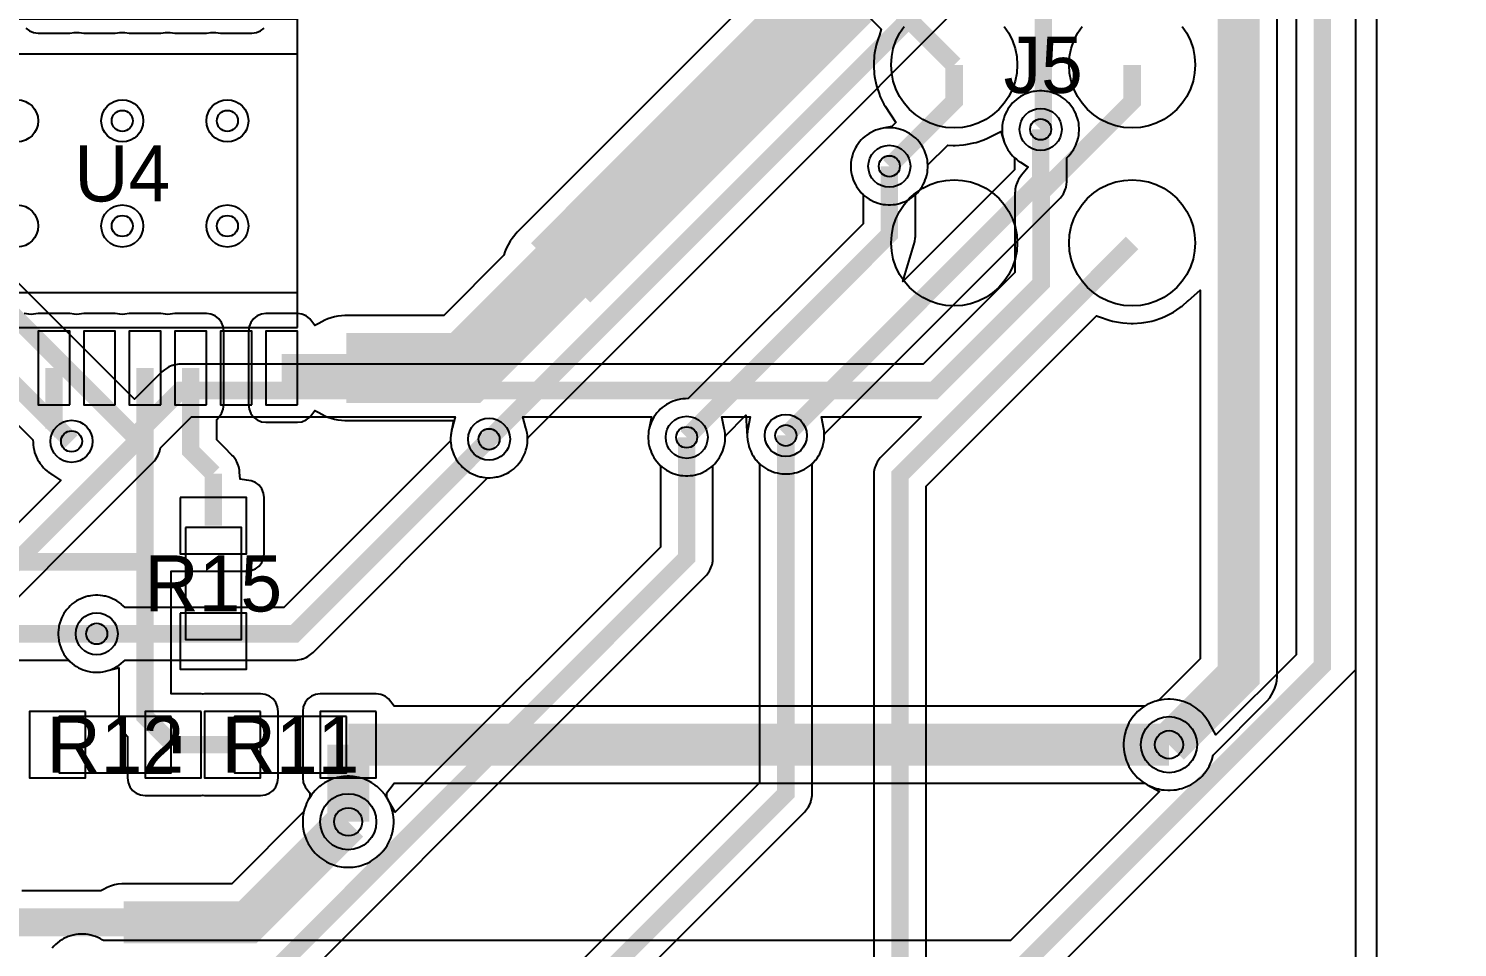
# Model space of a CAD drawing. Header units: millimetres. Extents: x -74 to 74, y -33 to 26.
# Drawn here: x 20.76 to 41.16, y -23.49 to -10.38 of the extents above; entities that cross this region are included whole.
import ezdxf
from ezdxf.enums import TextEntityAlignment as Align

# ---------------------------------------------------------------- set-up
doc = ezdxf.new("R2010")
doc.units = ezdxf.units.MM
for name, color, linetype in [('COBRE_BAIXO', 7, 'Continuous'), ('COBRE_CIMA', 7, 'Continuous'), ('CONTORNO', 7, 'Continuous'), ('CORPOS_CIMA', 7, 'Continuous'), ('PADS_BAIXO', 7, 'Continuous'), ('PADS_CIMA', 7, 'Continuous'), ('PLANO_GND_BAIXO', 7, 'Continuous'), ('PLANO_GND_CIMA', 7, 'Continuous'), ('REFS_BAIXO', 7, 'Continuous'), ('REFS_CIMA', 7, 'Continuous'), ('VIAS', 7, 'Continuous')]:
    doc.layers.add(name, color=color, linetype=linetype)

msp = doc.modelspace()

# ---------------------------------------------------------------- linework, layer by layer
at = {"layer": 'COBRE_BAIXO'}
for points, const_width in [([(22.276, -16.202), (13.151, -7.077), (13.151, 5.226)], 0.25), ([(33.974, -10.901), (32.061, -8.988), (32.061, 4.709)], 0.25), ([(-18.66, -7.16), (-9.142, -7.16), (-3.202, -13.1), (18.204, -13.1), (21.376, -16.272)], 0.25), ([(38.035, -8.02), (38.035, -19.605), (37.04, -20.6)], 0.6), ([(35.208, -11.822), (35.247, -11.783), (35.247, -9.628)], 0.25), ([(22.276, -16.202), (22.931, -15.547), (33.686, -15.547), (35.216, -14.017), (35.216, -12.723), (36.514, -11.425), (36.514, -10.901)], 0.25), ([(33.974, -10.901), (33.974, -11.422), (33.048, -12.348)], 0.25), ([(33.2, -26.651), (33.2, -16.755), (36.514, -13.441)], 0.25), ([(22.276, -16.202), (22.276, -16.304), (16.199, -22.381), (5.705, -22.381)], 0.25), ([(9.683, -26.02), (22.071, -26.02), (30.156, -17.935), (30.156, -16.215)], 0.25), ([(31.571, -16.189), (31.571, -21.298), (27.758, -25.111)], 0.25), ([(21.735, -19.018), (24.559, -19.018), (27.335, -16.242)], 0.25), ([(25.325, -21.7), (23.891, -23.134), (22.118, -23.134)], 0.6), ([(22.118, -23.134), (20.345, -23.134)], 0.4)]:
    msp.add_lwpolyline(points, dxfattribs=dict(at, const_width=const_width))
at = {"layer": 'COBRE_CIMA'}
for points, const_width in [([(28.356, -13.869), (37.844, -4.381)], 1.2), ([(39.316, -5.79), (37.787, -5.79), (27.335, -16.242)], 0.25), ([(39.228, -7.282), (39.228, -19.475), (34.935, -23.768), (21.607, -23.768), (21.524, -23.851)], 0.25), ([(31.571, -16.189), (35.208, -12.552), (35.208, -11.822)], 0.25), ([(33.048, -12.348), (33.048, -13.323), (30.156, -16.215)], 0.25), ([(25.3, -15.225), (27, -15.225), (28.356, -13.869)], 1), ([(24.375, -15.225), (25.3, -15.225)], 0.4), ([(21.125, -15.225), (21.125, -16.092)], 0.25), ([(22.425, -15.225), (22.425, -17.991)], 0.25), ([(23.075, -15.225), (23.075, -16.408), (23.4, -16.733)], 0.25), ([(21.125, -16.092), (21.196, -16.092), (21.376, -16.272)], 0.25), ([(23.4, -17.475), (23.4, -16.733)], 0.25), ([(22.425, -17.991), (15.952, -17.991)], 0.25), ([(22.425, -17.991), (22.425, -20.2), (22.825, -20.6)], 0.25), ([(13.887, -19.018), (21.735, -19.018)], 0.25), ([(25.325, -21.7), (25.325, -20.6)], 0.6), ([(25.325, -20.6), (37.04, -20.6)], 0.6), ([(22.825, -20.6), (22.933, -20.6)], 0.25), ([(23.675, -20.6), (22.933, -20.6)], 0.25)]:
    msp.add_lwpolyline(points, dxfattribs=dict(at, const_width=const_width))
at = {"layer": 'CONTORNO'}
msp.add_lwpolyline([(44.766, -4.734), (40.234, -9.266), (40.135, -9.387), (40.061, -9.525), (40.015, -9.675), (40, -9.831), (40, -28.4), (40, -31), (40, -32), (39.985, -32.174), (39.94, -32.342), (39.866, -32.5), (39.766, -32.643), (39.643, -32.766), (39.5, -32.866), (39.342, -32.94), (39.174, -32.985), (39, -33), (24, -33), (21, -30), (20.251, -30), (20.25, -30), (0, -30), (-20.25, -30)], dxfattribs=at)
at = {"layer": 'CORPOS_CIMA'}
for points in [[(24.6, -14.65), (24.6, -10.25), (19.6, -10.25), (19.6, -14.65)], [(23, -17.5), (23, -19.1), (23.8, -19.1), (23.8, -17.5)], [(22.8, -20.2), (21.2, -20.2), (21.2, -21), (22.8, -21)], [(25.3, -20.2), (23.7, -20.2), (23.7, -21), (25.3, -21)]]:
    msp.add_lwpolyline(points, close=True, dxfattribs=at)
at = {"layer": 'PADS_BAIXO'}
for points in [[(34.688, -10.353), (34.753, -10.451), (34.805, -10.557), (34.843, -10.668), (34.866, -10.784), (34.874, -10.901), (34.866, -11.018), (34.843, -11.134), (34.805, -11.245), (34.753, -11.351), (34.688, -11.449), (34.61, -11.537), (34.522, -11.615), (34.424, -11.68), (34.318, -11.732), (34.207, -11.77), (34.091, -11.793), (33.974, -11.801), (33.857, -11.793), (33.741, -11.77), (33.63, -11.732), (33.524, -11.68), (33.426, -11.615), (33.338, -11.537), (33.26, -11.449), (33.195, -11.351), (33.143, -11.245), (33.105, -11.134), (33.082, -11.018), (33.074, -10.901), (33.082, -10.784), (33.105, -10.668), (33.143, -10.557), (33.195, -10.451), (33.26, -10.353)], [(37.228, -10.353), (37.293, -10.451), (37.345, -10.557), (37.383, -10.668), (37.406, -10.784), (37.414, -10.901), (37.406, -11.018), (37.383, -11.134), (37.345, -11.245), (37.293, -11.351), (37.228, -11.449), (37.15, -11.537), (37.062, -11.615), (36.964, -11.68), (36.858, -11.732), (36.747, -11.77), (36.631, -11.793), (36.514, -11.801), (36.397, -11.793), (36.281, -11.77), (36.17, -11.732), (36.064, -11.68), (35.966, -11.615), (35.878, -11.537), (35.8, -11.449), (35.735, -11.351), (35.683, -11.245), (35.645, -11.134), (35.622, -11.018), (35.614, -10.901), (35.622, -10.784), (35.645, -10.668), (35.683, -10.557), (35.735, -10.451), (35.8, -10.353)]]:
    msp.add_lwpolyline(points, dxfattribs=at)
for points in [[(34.874, -13.441), (34.866, -13.558), (34.843, -13.674), (34.805, -13.785), (34.753, -13.891), (34.688, -13.989), (34.61, -14.077), (34.522, -14.155), (34.424, -14.22), (34.318, -14.272), (34.207, -14.31), (34.091, -14.333), (33.974, -14.341), (33.857, -14.333), (33.741, -14.31), (33.63, -14.272), (33.524, -14.22), (33.426, -14.155), (33.338, -14.077), (33.26, -13.989), (33.195, -13.891), (33.143, -13.785), (33.105, -13.674), (33.082, -13.558), (33.074, -13.441), (33.082, -13.324), (33.105, -13.208), (33.143, -13.097), (33.195, -12.991), (33.26, -12.893), (33.338, -12.805), (33.426, -12.727), (33.524, -12.662), (33.63, -12.61), (33.741, -12.572), (33.857, -12.549), (33.974, -12.541), (34.091, -12.549), (34.207, -12.572), (34.318, -12.61), (34.424, -12.662), (34.522, -12.727), (34.61, -12.805), (34.688, -12.893), (34.753, -12.991), (34.805, -13.097), (34.843, -13.208), (34.866, -13.324)], [(37.414, -13.441), (37.406, -13.558), (37.383, -13.674), (37.345, -13.785), (37.293, -13.891), (37.228, -13.989), (37.15, -14.077), (37.062, -14.155), (36.964, -14.22), (36.858, -14.272), (36.747, -14.31), (36.631, -14.333), (36.514, -14.341), (36.397, -14.333), (36.281, -14.31), (36.17, -14.272), (36.064, -14.22), (35.966, -14.155), (35.878, -14.077), (35.8, -13.989), (35.735, -13.891), (35.683, -13.785), (35.645, -13.674), (35.622, -13.558), (35.614, -13.441), (35.622, -13.324), (35.645, -13.208), (35.683, -13.097), (35.735, -12.991), (35.8, -12.893), (35.878, -12.805), (35.966, -12.727), (36.064, -12.662), (36.17, -12.61), (36.281, -12.572), (36.397, -12.549), (36.514, -12.541), (36.631, -12.549), (36.747, -12.572), (36.858, -12.61), (36.964, -12.662), (37.062, -12.727), (37.15, -12.805), (37.228, -12.893), (37.293, -12.991), (37.345, -13.097), (37.383, -13.208), (37.406, -13.324)]]:
    msp.add_lwpolyline(points, close=True, dxfattribs=at)
at = {"layer": 'PADS_CIMA'}
for points in [[(24.6, -14.15), (24.6, -10.75), (19.6, -10.75), (19.6, -14.15)], [(21.35, -15.75), (21.35, -14.7), (20.9, -14.7), (20.9, -15.75)], [(22, -15.75), (22, -14.7), (21.55, -14.7), (21.55, -15.75)], [(22.65, -15.75), (22.65, -14.7), (22.2, -14.7), (22.2, -15.75)], [(23.3, -15.75), (23.3, -14.7), (22.85, -14.7), (22.85, -15.75)], [(23.95, -15.75), (23.95, -14.7), (23.5, -14.7), (23.5, -15.75)], [(24.6, -15.75), (24.6, -14.7), (24.15, -14.7), (24.15, -15.75)], [(22.925, -17.075), (22.925, -17.875), (23.875, -17.875), (23.875, -17.075)], [(22.925, -18.725), (22.925, -19.525), (23.875, -19.525), (23.875, -18.725)], [(21.575, -20.125), (20.775, -20.125), (20.775, -21.075), (21.575, -21.075)], [(23.225, -20.125), (22.425, -20.125), (22.425, -21.075), (23.225, -21.075)], [(24.075, -20.125), (23.275, -20.125), (23.275, -21.075), (24.075, -21.075)], [(25.725, -20.125), (24.925, -20.125), (24.925, -21.075), (25.725, -21.075)]]:
    msp.add_lwpolyline(points, close=True, dxfattribs=at)
at = {"layer": 'PLANO_GND_BAIXO'}
for points in [[(31.796, -9.253), (32.934, -10.392), (32.906, -10.476), (32.906, -10.476), (32.888, -10.529), (32.868, -10.588), (32.868, -10.588), (32.859, -10.619), (32.837, -10.735), (32.837, -10.735), (32.832, -10.767), (32.825, -10.885), (32.825, -10.917), (32.832, -11.035), (32.837, -11.067), (32.837, -11.067), (32.859, -11.183), (32.868, -11.214), (32.868, -11.214), (32.906, -11.326), (32.906, -11.326), (32.913, -11.343), (32.918, -11.356), (32.918, -11.356), (32.97, -11.462), (32.987, -11.49), (32.987, -11.49), (33.142, -11.723), (33.085, -11.781), (32.96, -11.805), (32.96, -11.805), (32.922, -11.813), (32.89, -11.822), (32.853, -11.834), (32.823, -11.847), (32.787, -11.864), (32.759, -11.88), (32.727, -11.902), (32.7, -11.922), (32.671, -11.948), (32.648, -11.971), (32.622, -12.001), (32.602, -12.027), (32.58, -12.059), (32.564, -12.087), (32.547, -12.123), (32.534, -12.153), (32.522, -12.19), (32.513, -12.222), (32.513, -12.222), (32.509, -12.241), (32.505, -12.26), (32.505, -12.26), (32.501, -12.292), (32.501, -12.293), (32.498, -12.332), (32.498, -12.364), (32.501, -12.403), (32.501, -12.404), (32.505, -12.436), (32.505, -12.436), (32.509, -12.455), (32.513, -12.474), (32.513, -12.474), (32.522, -12.506), (32.534, -12.543), (32.547, -12.573), (32.564, -12.609), (32.58, -12.637), (32.602, -12.669), (32.622, -12.695), (32.648, -12.725), (32.671, -12.748), (32.7, -12.774), (32.727, -12.794), (32.759, -12.816), (32.787, -12.832), (32.823, -12.849), (32.853, -12.862), (32.89, -12.874), (32.922, -12.883), (32.922, -12.883), (32.941, -12.887), (32.96, -12.891), (32.96, -12.891), (32.992, -12.895), (32.992, -12.895), (33.032, -12.898), (33.064, -12.898), (33.103, -12.895), (33.104, -12.895), (33.136, -12.891), (33.136, -12.891), (33.155, -12.887), (33.174, -12.883), (33.174, -12.883), (33.206, -12.874), (33.243, -12.862), (33.273, -12.849), (33.309, -12.832), (33.337, -12.816), (33.37, -12.794), (33.395, -12.774), (33.425, -12.748), (33.448, -12.725), (33.474, -12.695), (33.494, -12.669), (33.516, -12.637), (33.532, -12.609), (33.549, -12.573), (33.562, -12.543), (33.575, -12.506), (33.583, -12.474), (33.583, -12.474), (33.587, -12.455), (33.591, -12.436), (33.591, -12.436), (33.591, -12.431), (33.595, -12.403), (33.597, -12.364), (33.597, -12.363), (33.6, -12.326), (33.881, -12.046), (33.958, -12.05), (33.958, -12.05), (33.99, -12.05), (34.108, -12.043), (34.14, -12.039), (34.14, -12.039), (34.256, -12.015), (34.287, -12.007), (34.287, -12.007), (34.399, -11.969), (34.399, -11.969), (34.416, -11.962), (34.429, -11.957), (34.429, -11.957), (34.477, -11.933), (34.535, -11.905), (34.638, -11.854), (34.694, -12.017), (34.694, -12.017), (34.694, -12.017), (34.707, -12.047), (34.724, -12.083), (34.74, -12.111), (34.762, -12.143), (34.782, -12.169), (34.808, -12.199), (34.831, -12.222), (34.861, -12.248), (34.886, -12.268), (34.886, -12.268), (34.919, -12.29), (34.922, -12.291), (35.028, -12.362), (34.934, -12.476), (34.925, -12.488), (34.919, -12.495), (34.919, -12.495), (34.892, -12.536), (34.88, -12.557), (34.861, -12.603), (34.861, -12.603), (34.858, -12.613), (34.854, -12.626), (34.854, -12.626), (34.845, -12.674), (34.845, -12.674), (34.842, -12.698), (34.842, -12.698), (34.842, -12.711), (34.841, -12.723), (34.841, -12.723), (34.841, -13.862), (33.531, -15.172), (22.931, -15.172), (22.931, -15.172), (22.919, -15.173), (22.907, -15.173), (22.906, -15.173), (22.882, -15.176), (22.882, -15.176), (22.834, -15.185), (22.834, -15.185), (22.821, -15.189), (22.811, -15.192), (22.811, -15.192), (22.765, -15.211), (22.744, -15.223), (22.703, -15.25), (22.703, -15.25), (22.684, -15.265), (22.666, -15.282), (22.666, -15.282), (22.276, -15.672), (13.526, -6.922)], [(33.575, -26.651), (33.575, -16.91), (36.005, -14.48), (36.089, -14.509), (36.089, -14.509), (36.142, -14.527), (36.201, -14.547), (36.201, -14.547), (36.232, -14.556), (36.348, -14.579), (36.348, -14.579), (36.38, -14.583), (36.498, -14.591), (36.53, -14.591), (36.648, -14.583), (36.68, -14.579), (36.68, -14.579), (36.796, -14.556), (36.827, -14.547), (36.827, -14.547), (36.939, -14.509), (36.939, -14.509), (36.956, -14.502), (36.969, -14.497), (36.969, -14.497), (37.075, -14.445), (37.103, -14.428), (37.201, -14.363), (37.218, -14.35), (37.227, -14.343), (37.227, -14.343), (37.315, -14.265), (37.316, -14.264), (37.485, -14.116), (37.485, -19.377), (36.896, -19.966), (36.857, -19.977), (36.856, -19.977), (36.833, -19.985), (36.807, -19.994), (36.807, -19.994), (36.776, -20.006), (36.776, -20.006), (36.729, -20.029), (36.701, -20.046), (36.701, -20.046), (36.658, -20.075), (36.632, -20.095), (36.632, -20.095), (36.627, -20.099), (36.592, -20.129), (36.592, -20.129), (36.569, -20.152), (36.569, -20.152), (36.539, -20.187), (36.535, -20.192), (36.535, -20.192), (36.515, -20.218), (36.486, -20.261), (36.486, -20.261), (36.469, -20.289), (36.446, -20.336), (36.446, -20.337), (36.434, -20.367), (36.434, -20.367), (36.425, -20.391), (36.417, -20.416), (36.417, -20.416), (36.408, -20.448), (36.398, -20.499), (36.398, -20.499), (36.394, -20.531), (36.391, -20.584), (36.391, -20.616), (36.394, -20.669), (36.398, -20.701), (36.398, -20.701), (36.408, -20.752), (36.417, -20.784), (36.417, -20.784), (36.425, -20.809), (36.434, -20.833), (36.434, -20.833), (36.446, -20.863), (36.446, -20.864), (36.469, -20.911), (36.486, -20.939), (36.486, -20.939), (36.515, -20.982), (36.535, -21.008), (36.535, -21.008), (36.539, -21.013), (36.569, -21.048), (36.569, -21.048), (36.592, -21.071), (36.592, -21.071), (36.627, -21.101), (36.632, -21.105), (36.632, -21.105), (36.658, -21.125), (36.701, -21.154), (36.701, -21.154), (36.729, -21.171), (36.776, -21.194), (36.776, -21.194), (36.807, -21.206), (36.807, -21.206), (36.831, -21.215), (36.856, -21.223), (36.856, -21.223), (36.888, -21.232), (36.939, -21.242), (36.939, -21.242), (36.971, -21.246), (37.024, -21.25), (37.056, -21.25), (37.109, -21.246), (37.141, -21.242), (37.141, -21.242), (37.192, -21.232), (37.224, -21.223), (37.224, -21.223), (37.249, -21.215), (37.273, -21.206), (37.273, -21.206), (37.303, -21.194), (37.304, -21.194), (37.351, -21.171), (37.379, -21.154), (37.379, -21.154), (37.422, -21.125), (37.448, -21.105), (37.448, -21.105), (37.453, -21.101), (37.488, -21.071), (37.488, -21.071), (37.511, -21.048), (37.511, -21.048), (37.541, -21.013), (37.545, -21.008), (37.545, -21.008), (37.565, -20.982), (37.594, -20.939), (37.594, -20.939), (37.611, -20.911), (37.634, -20.864), (37.634, -20.863), (37.646, -20.833), (37.646, -20.833), (37.654, -20.809), (37.663, -20.784), (37.663, -20.784), (37.663, -20.783), (37.672, -20.752), (37.672, -20.75), (37.673, -20.744), (38.424, -19.994), (38.424, -19.994), (38.44, -19.976), (38.44, -19.976), (38.478, -19.93), (38.505, -19.89), (38.505, -19.89), (38.533, -19.838), (38.551, -19.792), (38.569, -19.736), (38.578, -19.688), (38.584, -19.63), (38.585, -19.605), (38.585, -19.605), (38.585, -8.47)], [(39.7, -9.831), (39.7, -31.987)], [(18.049, -13.475), (20.824, -16.25), (20.826, -16.287), (20.826, -16.288), (20.829, -16.328), (20.833, -16.355), (20.833, -16.36), (20.833, -16.36), (20.837, -16.379), (20.841, -16.398), (20.841, -16.398), (20.849, -16.43), (20.862, -16.467), (20.875, -16.497), (20.892, -16.533), (20.908, -16.561), (20.93, -16.593), (20.95, -16.619), (20.976, -16.649), (20.999, -16.672), (21.029, -16.698), (21.054, -16.718), (21.055, -16.718), (21.087, -16.74), (21.088, -16.74), (21.221, -16.829), (16.044, -22.006)], [(16.526, -22.584), (22.541, -16.569), (22.541, -16.569), (22.558, -16.551), (22.573, -16.532), (22.573, -16.532), (22.6, -16.491), (22.612, -16.47), (22.631, -16.424), (22.631, -16.424), (22.634, -16.413), (22.637, -16.403), (22.637, -16.403), (22.638, -16.401), (22.645, -16.363), (23.086, -15.922), (26.852, -15.922), (26.809, -16.084), (26.808, -16.084), (26.806, -16.092), (26.8, -16.116), (26.8, -16.116), (26.792, -16.154), (26.792, -16.154), (26.792, -16.159), (26.788, -16.186), (26.785, -16.226), (26.785, -16.227), (26.783, -16.264), (24.404, -18.643), (22.141, -18.643), (22.112, -18.618), (22.089, -18.598), (22.083, -18.592), (22.082, -18.592), (22.056, -18.572), (22.024, -18.55), (21.996, -18.534), (21.96, -18.517), (21.93, -18.504), (21.893, -18.491), (21.861, -18.483), (21.861, -18.483), (21.842, -18.479), (21.823, -18.475), (21.823, -18.475), (21.791, -18.471), (21.791, -18.471), (21.751, -18.468), (21.719, -18.468), (21.68, -18.471), (21.679, -18.471), (21.647, -18.475), (21.647, -18.475), (21.628, -18.479), (21.609, -18.483), (21.609, -18.483), (21.577, -18.491), (21.54, -18.504), (21.51, -18.517), (21.474, -18.534), (21.446, -18.55), (21.413, -18.572), (21.387, -18.592), (21.358, -18.618), (21.335, -18.641), (21.309, -18.671), (21.289, -18.697), (21.267, -18.729), (21.251, -18.757), (21.234, -18.793), (21.221, -18.823), (21.209, -18.86), (21.2, -18.892), (21.2, -18.892), (21.196, -18.911), (21.192, -18.93), (21.192, -18.93), (21.188, -18.962), (21.188, -18.962), (21.186, -19.002), (21.186, -19.034), (21.188, -19.073), (21.188, -19.074), (21.192, -19.106), (21.192, -19.106), (21.196, -19.125), (21.2, -19.144), (21.2, -19.144), (21.209, -19.176), (21.221, -19.213), (21.234, -19.243), (21.251, -19.279), (21.267, -19.307), (21.289, -19.34), (21.309, -19.366), (21.335, -19.395), (21.358, -19.418), (21.387, -19.444), (21.413, -19.464), (21.446, -19.486), (21.474, -19.502), (21.51, -19.519), (21.54, -19.532), (21.577, -19.544), (21.609, -19.553), (21.609, -19.553), (21.628, -19.557), (21.647, -19.561), (21.647, -19.561), (21.679, -19.565), (21.68, -19.565), (21.719, -19.567), (21.751, -19.567), (21.791, -19.565), (21.791, -19.565), (21.823, -19.561), (21.823, -19.561), (21.842, -19.557), (21.861, -19.553), (21.861, -19.553), (21.893, -19.544), (21.93, -19.532), (21.96, -19.519), (21.996, -19.502), (22.024, -19.486), (22.056, -19.464), (22.082, -19.444), (22.083, -19.444), (22.089, -19.438), (22.112, -19.418), (22.141, -19.393), (24.559, -19.393), (24.559, -19.393), (24.571, -19.392), (24.584, -19.392), (24.584, -19.392), (24.608, -19.389), (24.608, -19.389), (24.656, -19.38), (24.656, -19.38), (24.669, -19.376), (24.679, -19.373), (24.679, -19.373), (24.725, -19.354), (24.746, -19.342), (24.787, -19.315), (24.787, -19.315), (24.806, -19.3), (24.824, -19.283), (24.824, -19.283), (27.313, -16.794), (27.35, -16.791), (27.351, -16.791), (27.39, -16.789), (27.418, -16.785), (27.423, -16.785), (27.423, -16.785), (27.442, -16.781), (27.461, -16.777), (27.461, -16.777), (27.493, -16.768), (27.53, -16.756), (27.56, -16.743), (27.596, -16.726), (27.624, -16.71), (27.657, -16.688), (27.683, -16.668), (27.712, -16.642), (27.735, -16.619), (27.761, -16.59), (27.781, -16.564), (27.803, -16.531), (27.819, -16.503), (27.836, -16.467), (27.849, -16.437), (27.861, -16.4), (27.87, -16.368), (27.87, -16.368), (27.874, -16.349), (27.878, -16.33), (27.878, -16.33), (27.882, -16.298), (27.882, -16.297), (27.884, -16.258), (27.884, -16.226), (27.882, -16.186), (27.882, -16.186), (27.878, -16.154), (27.878, -16.154), (27.87, -16.116), (27.87, -16.116), (27.863, -16.092), (27.861, -16.084), (27.861, -16.084), (27.818, -15.922), (29.654, -15.922), (29.621, -16.088), (29.621, -16.089), (29.613, -16.127), (29.609, -16.159), (29.609, -16.16), (29.607, -16.199), (29.607, -16.231), (29.609, -16.27), (29.609, -16.271), (29.613, -16.303), (29.613, -16.303), (29.617, -16.322), (29.621, -16.341), (29.621, -16.341), (29.63, -16.373), (29.642, -16.41), (29.655, -16.44), (29.672, -16.476), (29.688, -16.504), (29.71, -16.537), (29.73, -16.562), (29.73, -16.563), (29.736, -16.569), (29.756, -16.592), (29.781, -16.621), (29.781, -17.78), (25.996, -21.564), (25.896, -21.39), (25.896, -21.389), (25.879, -21.361), (25.85, -21.318), (25.83, -21.292), (25.83, -21.292), (25.826, -21.287), (25.796, -21.252), (25.796, -21.252), (25.773, -21.229), (25.773, -21.229), (25.738, -21.199), (25.733, -21.195), (25.733, -21.195), (25.707, -21.175), (25.664, -21.146), (25.664, -21.146), (25.636, -21.129), (25.589, -21.106), (25.588, -21.106), (25.558, -21.094), (25.558, -21.094), (25.534, -21.085), (25.509, -21.077), (25.509, -21.077), (25.477, -21.068), (25.426, -21.058), (25.426, -21.058), (25.394, -21.054), (25.341, -21.05), (25.309, -21.05), (25.256, -21.054), (25.224, -21.058), (25.224, -21.058), (25.173, -21.068), (25.141, -21.077), (25.141, -21.077), (25.116, -21.085), (25.092, -21.094), (25.092, -21.094), (25.061, -21.106), (25.061, -21.106), (25.014, -21.129), (24.986, -21.146), (24.986, -21.146), (24.943, -21.175), (24.917, -21.195), (24.917, -21.195), (24.912, -21.199), (24.877, -21.229), (24.877, -21.229), (24.854, -21.252), (24.854, -21.252), (24.824, -21.287), (24.82, -21.292), (24.82, -21.292), (24.8, -21.318), (24.771, -21.361), (24.771, -21.361), (24.754, -21.389), (24.731, -21.436), (24.731, -21.436), (24.719, -21.467), (24.719, -21.467), (24.711, -21.49), (24.702, -21.515), (24.702, -21.516), (24.702, -21.516), (24.693, -21.548), (24.692, -21.554), (24.692, -21.555), (23.663, -22.584), (22.118, -22.584), (22.118, -22.584), (22.094, -22.585), (22.035, -22.591), (21.987, -22.601), (21.931, -22.618), (21.886, -22.636), (21.834, -22.664), (21.796, -22.684), (20.667, -22.684)], [(22.345, -26.276), (30.421, -18.2), (30.421, -18.2), (30.438, -18.182), (30.453, -18.163), (30.453, -18.163), (30.48, -18.122), (30.492, -18.101), (30.511, -18.055), (30.511, -18.055), (30.514, -18.045), (30.518, -18.032), (30.518, -18.032), (30.527, -17.984), (30.527, -17.984), (30.53, -17.96), (30.53, -17.959), (30.53, -17.947), (30.531, -17.935), (30.531, -17.935), (30.531, -16.621), (30.556, -16.592), (30.576, -16.569), (30.582, -16.563), (30.582, -16.562), (30.602, -16.537), (30.624, -16.504), (30.64, -16.476), (30.657, -16.44), (30.67, -16.41), (30.683, -16.373), (30.691, -16.341), (30.691, -16.341), (30.695, -16.322), (30.699, -16.303), (30.699, -16.303), (30.703, -16.271), (30.703, -16.27), (30.706, -16.231), (30.706, -16.199), (30.703, -16.16), (30.703, -16.159), (30.699, -16.127), (30.691, -16.089), (30.691, -16.088), (30.658, -15.922), (31.063, -15.922), (31.029, -16.1), (31.029, -16.101), (31.028, -16.101), (31.025, -16.124), (31.024, -16.133), (31.024, -16.134), (31.021, -16.173), (31.021, -16.205), (31.024, -16.244), (31.024, -16.245), (31.028, -16.277), (31.028, -16.277), (31.032, -16.296), (31.036, -16.315), (31.036, -16.315), (31.044, -16.347), (31.057, -16.384), (31.07, -16.414), (31.087, -16.45), (31.103, -16.478), (31.125, -16.511), (31.145, -16.537), (31.145, -16.537), (31.151, -16.543), (31.171, -16.566), (31.196, -16.595), (31.196, -21.143), (27.78, -24.559)], [(28.31, -25.089), (31.836, -21.563), (31.836, -21.563), (31.853, -21.545), (31.868, -21.526), (31.868, -21.526), (31.895, -21.485), (31.907, -21.464), (31.926, -21.418), (31.926, -21.418), (31.929, -21.408), (31.933, -21.395), (31.933, -21.395), (31.942, -21.347), (31.942, -21.347), (31.945, -21.323), (31.945, -21.323), (31.945, -21.31), (31.946, -21.298), (31.946, -21.298), (31.946, -16.595), (31.971, -16.566), (31.991, -16.543), (31.997, -16.537), (31.997, -16.537), (32.017, -16.511), (32.039, -16.478), (32.055, -16.45), (32.072, -16.414), (32.085, -16.384), (32.097, -16.347), (32.106, -16.315), (32.106, -16.315), (32.11, -16.296), (32.114, -16.277), (32.114, -16.277), (32.118, -16.245), (32.118, -16.244), (32.12, -16.205), (32.12, -16.173), (32.118, -16.134), (32.118, -16.133), (32.117, -16.124), (32.114, -16.101), (32.114, -16.101), (32.114, -16.1), (32.079, -15.922), (33.503, -15.922), (33.219, -16.206), (32.935, -16.49), (32.935, -16.49), (32.918, -16.508), (32.903, -16.527), (32.903, -16.527), (32.876, -16.568), (32.864, -16.589), (32.845, -16.635), (32.845, -16.635), (32.842, -16.645), (32.838, -16.658), (32.838, -16.658), (32.829, -16.706), (32.829, -16.706), (32.826, -16.73), (32.826, -16.73), (32.826, -16.743), (32.825, -16.755), (32.825, -16.755), (32.825, -26.276)]]:
    msp.add_lwpolyline(points, dxfattribs=at)
at = {"layer": 'PLANO_GND_CIMA'}
for points in [[(36.253, -4.77), (27.755, -13.268), (27.755, -13.268), (27.738, -13.287), (27.738, -13.287), (27.663, -13.377), (27.636, -13.418), (27.581, -13.522), (27.562, -13.567), (27.562, -13.567), (27.547, -13.618), (26.689, -14.475), (25.3, -14.475), (25.3, -14.475), (25.276, -14.476), (25.276, -14.476), (25.227, -14.481), (25.178, -14.486), (25.178, -14.486), (25.13, -14.495), (25.036, -14.524), (24.991, -14.543), (24.904, -14.589), (24.904, -14.589), (24.85, -14.618), (24.777, -14.523), (24.777, -14.523), (24.725, -14.483), (24.665, -14.459), (24.6, -14.45), (24.15, -14.45), (24.085, -14.459), (24.025, -14.483), (23.973, -14.523), (23.933, -14.575), (23.909, -14.635), (23.9, -14.7), (23.9, -15.75), (23.909, -15.815), (23.933, -15.875), (23.973, -15.927), (24.025, -15.966), (24.085, -15.992), (24.15, -16), (24.6, -16), (24.665, -15.992), (24.725, -15.966), (24.777, -15.927), (24.777, -15.927), (24.85, -15.832), (24.904, -15.861), (24.904, -15.861), (24.991, -15.907), (25.036, -15.926), (25.13, -15.955), (25.178, -15.964), (25.178, -15.964), (25.227, -15.969), (25.276, -15.974), (25.276, -15.974), (25.3, -15.975), (25.3, -15.975), (26.827, -15.975), (26.793, -16.153), (26.793, -16.154), (26.792, -16.154), (26.789, -16.177), (26.788, -16.186), (26.788, -16.186), (26.785, -16.226), (26.785, -16.258), (26.788, -16.297), (26.788, -16.298), (26.792, -16.33), (26.792, -16.33), (26.796, -16.349), (26.8, -16.368), (26.8, -16.368), (26.808, -16.4), (26.821, -16.437), (26.834, -16.467), (26.851, -16.503), (26.867, -16.531), (26.889, -16.564), (26.909, -16.59), (26.935, -16.619), (26.958, -16.642), (26.988, -16.668), (27.014, -16.688), (27.046, -16.71), (27.074, -16.726), (27.11, -16.743), (27.14, -16.756), (27.177, -16.768), (27.209, -16.777), (27.209, -16.777), (27.228, -16.781), (27.247, -16.785), (27.247, -16.785), (27.279, -16.789), (27.279, -16.789), (27.319, -16.791), (27.351, -16.791), (27.39, -16.789), (27.391, -16.789), (27.423, -16.785), (27.423, -16.785), (27.442, -16.781), (27.461, -16.777), (27.461, -16.777), (27.493, -16.768), (27.53, -16.756), (27.56, -16.743), (27.596, -16.726), (27.624, -16.71), (27.657, -16.688), (27.683, -16.668), (27.712, -16.642), (27.735, -16.619), (27.761, -16.59), (27.781, -16.564), (27.803, -16.531), (27.819, -16.503), (27.836, -16.467), (27.849, -16.437), (27.861, -16.4), (27.87, -16.368), (27.87, -16.368), (27.874, -16.349), (27.878, -16.33), (27.878, -16.33), (27.878, -16.325), (27.882, -16.297), (27.884, -16.258), (27.884, -16.257), (27.887, -16.22), (37.942, -6.165)], [(38.853, -7.688), (38.853, -19.32), (37.71, -20.462), (37.611, -20.29), (37.611, -20.289), (37.594, -20.261), (37.565, -20.218), (37.545, -20.192), (37.545, -20.192), (37.541, -20.187), (37.511, -20.152), (37.511, -20.152), (37.488, -20.129), (37.488, -20.129), (37.453, -20.099), (37.448, -20.095), (37.448, -20.095), (37.422, -20.075), (37.379, -20.046), (37.379, -20.046), (37.351, -20.029), (37.304, -20.006), (37.303, -20.006), (37.273, -19.994), (37.273, -19.994), (37.249, -19.985), (37.224, -19.977), (37.224, -19.977), (37.192, -19.968), (37.141, -19.958), (37.141, -19.958), (37.109, -19.954), (37.056, -19.951), (37.024, -19.951), (36.971, -19.954), (36.939, -19.958), (36.939, -19.958), (36.888, -19.968), (36.856, -19.977), (36.856, -19.977), (36.831, -19.985), (36.807, -19.994), (36.807, -19.994), (36.776, -20.006), (36.776, -20.006), (36.729, -20.029), (36.701, -20.046), (36.701, -20.046), (36.694, -20.05), (25.98, -20.05), (25.902, -19.948), (25.902, -19.948), (25.85, -19.909), (25.79, -19.884), (25.725, -19.875), (24.925, -19.875), (24.86, -19.884), (24.8, -19.909), (24.748, -19.948), (24.709, -20), (24.683, -20.06), (24.675, -20.125), (24.675, -21.075), (24.683, -21.14), (24.709, -21.2), (24.748, -21.252), (24.775, -21.287), (24.775, -21.348), (24.754, -21.389), (24.731, -21.436), (24.719, -21.467), (24.719, -21.467), (24.71, -21.491), (24.702, -21.516), (24.702, -21.516), (24.693, -21.548), (24.683, -21.599), (24.683, -21.599), (24.679, -21.631), (24.675, -21.684), (24.675, -21.716), (24.679, -21.769), (24.683, -21.801), (24.683, -21.801), (24.693, -21.852), (24.702, -21.884), (24.702, -21.884), (24.71, -21.909), (24.719, -21.933), (24.719, -21.933), (24.731, -21.963), (24.731, -21.964), (24.754, -22.011), (24.771, -22.039), (24.771, -22.039), (24.8, -22.082), (24.82, -22.108), (24.82, -22.108), (24.824, -22.113), (24.854, -22.148), (24.854, -22.148), (24.877, -22.171), (24.877, -22.171), (24.912, -22.201), (24.917, -22.205), (24.917, -22.205), (24.943, -22.225), (24.986, -22.254), (24.986, -22.254), (25.014, -22.271), (25.061, -22.294), (25.061, -22.294), (25.092, -22.306), (25.092, -22.306), (25.116, -22.315), (25.141, -22.323), (25.141, -22.323), (25.173, -22.332), (25.224, -22.342), (25.224, -22.342), (25.256, -22.346), (25.309, -22.349), (25.341, -22.349), (25.394, -22.346), (25.426, -22.342), (25.426, -22.342), (25.477, -22.332), (25.509, -22.323), (25.509, -22.323), (25.534, -22.315), (25.558, -22.306), (25.558, -22.306), (25.588, -22.294), (25.589, -22.294), (25.636, -22.271), (25.664, -22.254), (25.664, -22.254), (25.707, -22.225), (25.733, -22.205), (25.733, -22.205), (25.738, -22.201), (25.773, -22.171), (25.773, -22.171), (25.796, -22.148), (25.796, -22.148), (25.826, -22.113), (25.83, -22.108), (25.83, -22.108), (25.85, -22.082), (25.879, -22.039), (25.879, -22.039), (25.896, -22.011), (25.919, -21.964), (25.919, -21.963), (25.931, -21.933), (25.931, -21.933), (25.94, -21.909), (25.948, -21.884), (25.948, -21.884), (25.957, -21.852), (25.967, -21.801), (25.967, -21.801), (25.971, -21.769), (25.974, -21.716), (25.974, -21.684), (25.971, -21.631), (25.967, -21.599), (25.967, -21.599), (25.957, -21.548), (25.948, -21.516), (25.948, -21.516), (25.94, -21.491), (25.931, -21.467), (25.931, -21.467), (25.919, -21.436), (25.896, -21.389), (25.875, -21.348), (25.875, -21.287), (25.902, -21.252), (25.902, -21.252), (25.917, -21.232), (25.98, -21.15), (36.693, -21.15), (36.729, -21.171), (36.903, -21.269), (34.78, -23.393), (21.83, -23.393), (21.813, -23.383), (21.785, -23.367), (21.749, -23.35), (21.719, -23.337), (21.682, -23.325), (21.65, -23.316), (21.65, -23.316), (21.631, -23.312), (21.612, -23.308), (21.612, -23.308), (21.58, -23.304), (21.579, -23.304), (21.54, -23.302), (21.508, -23.302), (21.468, -23.304), (21.468, -23.304), (21.436, -23.308), (21.436, -23.308), (21.417, -23.312), (21.398, -23.316), (21.398, -23.316), (21.366, -23.325), (21.329, -23.337), (21.299, -23.35), (21.263, -23.367), (21.235, -23.383), (21.203, -23.405), (21.177, -23.425), (21.147, -23.451), (21.124, -23.474), (21.098, -23.503)], [(20.723, -10.377), (20.775, -10.416), (20.835, -10.441), (20.9, -10.45), (21.35, -10.45), (21.415, -10.441), (21.45, -10.437), (21.485, -10.441), (21.55, -10.45), (22, -10.45), (22.065, -10.441), (22.1, -10.437), (22.135, -10.441), (22.2, -10.45), (22.65, -10.45), (22.715, -10.441), (22.75, -10.437), (22.785, -10.441), (22.85, -10.45), (23.3, -10.45), (23.365, -10.441), (23.4, -10.437), (23.435, -10.441), (23.5, -10.45), (23.95, -10.45), (24.015, -10.441), (24.075, -10.416), (24.127, -10.377)], [(14.293, -19.393), (21.329, -19.393), (21.358, -19.418), (21.381, -19.438), (21.387, -19.444), (21.387, -19.444), (21.413, -19.464), (21.446, -19.486), (21.474, -19.502), (21.51, -19.519), (21.54, -19.532), (21.577, -19.544), (21.609, -19.553), (21.609, -19.553), (21.628, -19.557), (21.647, -19.561), (21.647, -19.561), (21.679, -19.565), (21.68, -19.565), (21.719, -19.567), (21.751, -19.567), (21.791, -19.565), (21.791, -19.565), (21.823, -19.561), (21.823, -19.561), (21.86, -19.553), (21.861, -19.553), (21.862, -19.553), (22.05, -19.504), (22.05, -20.2), (22.05, -20.2), (22.051, -20.212), (22.051, -20.224), (22.051, -20.225), (22.054, -20.249), (22.054, -20.249), (22.063, -20.297), (22.063, -20.297), (22.067, -20.31), (22.07, -20.32), (22.07, -20.32), (22.089, -20.366), (22.101, -20.387), (22.128, -20.428), (22.128, -20.428), (22.143, -20.447), (22.143, -20.447), (22.175, -20.485), (22.175, -21.075), (22.183, -21.14), (22.209, -21.2), (22.248, -21.252), (22.3, -21.291), (22.36, -21.317), (22.425, -21.325), (23.225, -21.325), (23.25, -21.322), (23.275, -21.325), (24.075, -21.325), (24.14, -21.317), (24.2, -21.291), (24.252, -21.252), (24.291, -21.2), (24.317, -21.14), (24.325, -21.075), (24.325, -20.125), (24.317, -20.06), (24.291, -20), (24.252, -19.948), (24.2, -19.909), (24.14, -19.884), (24.075, -19.875), (23.275, -19.875), (23.25, -19.878), (23.225, -19.875), (22.8, -19.875), (22.8, -18.125), (22.925, -18.125), (23.875, -18.125), (23.94, -18.116), (24, -18.091), (24.052, -18.052), (24.091, -18), (24.116, -17.94), (24.125, -17.875), (24.125, -17.075), (24.116, -17.01), (24.091, -16.95), (24.052, -16.898), (24, -16.858), (23.94, -16.834), (23.875, -16.825), (23.874, -16.825), (23.784, -16.813), (23.774, -16.71), (23.774, -16.709), (23.772, -16.69), (23.771, -16.684), (23.771, -16.684), (23.762, -16.636), (23.762, -16.636), (23.758, -16.623), (23.755, -16.613), (23.755, -16.613), (23.736, -16.567), (23.724, -16.546), (23.697, -16.505), (23.697, -16.505), (23.682, -16.486), (23.665, -16.468), (23.665, -16.468), (23.558, -16.36), (23.45, -16.253), (23.45, -16.253), (23.45, -15.962), (23.477, -15.927), (23.477, -15.927), (23.517, -15.875), (23.517, -15.875), (23.541, -15.815), (23.55, -15.75), (23.55, -14.7), (23.541, -14.635), (23.517, -14.575), (23.477, -14.523), (23.425, -14.483), (23.365, -14.459), (23.3, -14.45), (22.85, -14.45), (22.785, -14.459), (22.75, -14.463), (22.715, -14.459), (22.65, -14.45), (22.2, -14.45), (22.135, -14.459), (22.1, -14.463), (22.065, -14.459), (22, -14.45), (21.55, -14.45), (21.485, -14.459), (21.45, -14.463), (21.415, -14.459), (21.35, -14.45), (20.9, -14.45), (20.835, -14.459), (20.8, -14.463), (20.765, -14.459), (20.7, -14.45)], [(35.2, -24.033), (39.493, -19.74), (39.7, -19.533), (39.7, -31.987)]]:
    msp.add_lwpolyline(points, dxfattribs=at)
msp.add_lwpolyline([(30.141, -15.665), (30.14, -15.665), (30.101, -15.668), (30.073, -15.672), (30.068, -15.672), (30.068, -15.672), (30.049, -15.676), (30.03, -15.68), (30.03, -15.68), (29.998, -15.688), (29.961, -15.701), (29.931, -15.714), (29.895, -15.731), (29.867, -15.747), (29.834, -15.769), (29.808, -15.789), (29.779, -15.815), (29.756, -15.838), (29.73, -15.867), (29.71, -15.893), (29.688, -15.926), (29.672, -15.954), (29.655, -15.99), (29.642, -16.02), (29.63, -16.057), (29.621, -16.089), (29.621, -16.089), (29.617, -16.108), (29.613, -16.127), (29.613, -16.127), (29.609, -16.159), (29.609, -16.16), (29.607, -16.199), (29.607, -16.231), (29.609, -16.27), (29.609, -16.271), (29.613, -16.303), (29.613, -16.303), (29.617, -16.322), (29.621, -16.341), (29.621, -16.341), (29.63, -16.373), (29.642, -16.41), (29.655, -16.44), (29.672, -16.476), (29.688, -16.504), (29.71, -16.537), (29.73, -16.562), (29.756, -16.592), (29.779, -16.615), (29.808, -16.641), (29.834, -16.661), (29.867, -16.683), (29.895, -16.699), (29.931, -16.716), (29.961, -16.729), (29.998, -16.741), (30.03, -16.75), (30.03, -16.75), (30.049, -16.754), (30.068, -16.758), (30.068, -16.758), (30.1, -16.762), (30.101, -16.762), (30.14, -16.765), (30.172, -16.765), (30.212, -16.762), (30.212, -16.762), (30.244, -16.758), (30.244, -16.758), (30.263, -16.754), (30.282, -16.75), (30.282, -16.75), (30.314, -16.741), (30.351, -16.729), (30.381, -16.716), (30.417, -16.699), (30.445, -16.683), (30.477, -16.661), (30.503, -16.641), (30.533, -16.615), (30.556, -16.592), (30.582, -16.562), (30.602, -16.537), (30.624, -16.504), (30.64, -16.476), (30.657, -16.44), (30.67, -16.41), (30.683, -16.373), (30.691, -16.341), (30.691, -16.341), (30.695, -16.322), (30.699, -16.303), (30.699, -16.303), (30.699, -16.298), (30.703, -16.27), (30.706, -16.231), (30.706, -16.23), (30.708, -16.193), (30.708, -16.193), (31.001, -15.9), (31.021, -16.205), (31.024, -16.244), (31.024, -16.245), (31.028, -16.277), (31.028, -16.277), (31.032, -16.296), (31.036, -16.315), (31.036, -16.315), (31.044, -16.347), (31.057, -16.384), (31.07, -16.414), (31.087, -16.45), (31.103, -16.478), (31.125, -16.511), (31.145, -16.537), (31.171, -16.566), (31.194, -16.589), (31.224, -16.615), (31.25, -16.635), (31.282, -16.657), (31.31, -16.673), (31.346, -16.69), (31.376, -16.703), (31.413, -16.715), (31.445, -16.724), (31.445, -16.724), (31.464, -16.728), (31.483, -16.732), (31.483, -16.732), (31.515, -16.736), (31.515, -16.736), (31.555, -16.738), (31.587, -16.738), (31.627, -16.736), (31.627, -16.736), (31.659, -16.732), (31.659, -16.732), (31.678, -16.728), (31.697, -16.724), (31.697, -16.724), (31.729, -16.715), (31.766, -16.703), (31.796, -16.69), (31.832, -16.673), (31.86, -16.657), (31.892, -16.635), (31.919, -16.615), (31.948, -16.589), (31.971, -16.566), (31.997, -16.537), (32.017, -16.511), (32.039, -16.478), (32.055, -16.45), (32.072, -16.414), (32.085, -16.384), (32.097, -16.347), (32.106, -16.315), (32.106, -16.315), (32.11, -16.296), (32.114, -16.277), (32.114, -16.277), (32.114, -16.272), (32.118, -16.244), (32.12, -16.205), (32.12, -16.204), (32.123, -16.167), (35.473, -12.817), (35.473, -12.817), (35.49, -12.799), (35.505, -12.78), (35.505, -12.78), (35.532, -12.739), (35.544, -12.718), (35.563, -12.672), (35.563, -12.672), (35.566, -12.662), (35.57, -12.649), (35.57, -12.649), (35.579, -12.601), (35.579, -12.601), (35.582, -12.577), (35.582, -12.576), (35.582, -12.564), (35.583, -12.552), (35.583, -12.552), (35.583, -12.228), (35.608, -12.199), (35.628, -12.176), (35.634, -12.17), (35.634, -12.169), (35.654, -12.143), (35.676, -12.111), (35.692, -12.083), (35.709, -12.047), (35.722, -12.017), (35.734, -11.98), (35.743, -11.948), (35.743, -11.948), (35.747, -11.929), (35.751, -11.91), (35.751, -11.91), (35.755, -11.878), (35.755, -11.877), (35.758, -11.838), (35.758, -11.806), (35.755, -11.767), (35.755, -11.766), (35.751, -11.734), (35.751, -11.734), (35.747, -11.715), (35.743, -11.696), (35.743, -11.696), (35.734, -11.664), (35.722, -11.627), (35.709, -11.597), (35.692, -11.561), (35.676, -11.533), (35.654, -11.501), (35.634, -11.475), (35.608, -11.445), (35.585, -11.422), (35.556, -11.396), (35.529, -11.376), (35.497, -11.354), (35.469, -11.338), (35.433, -11.321), (35.403, -11.308), (35.366, -11.296), (35.334, -11.287), (35.334, -11.287), (35.315, -11.283), (35.296, -11.279), (35.296, -11.279), (35.264, -11.275), (35.264, -11.275), (35.224, -11.273), (35.192, -11.273), (35.153, -11.275), (35.152, -11.275), (35.12, -11.279), (35.12, -11.279), (35.101, -11.283), (35.082, -11.287), (35.082, -11.287), (35.05, -11.296), (35.013, -11.308), (34.983, -11.321), (34.947, -11.338), (34.919, -11.354), (34.886, -11.376), (34.861, -11.396), (34.831, -11.422), (34.808, -11.445), (34.782, -11.475), (34.762, -11.501), (34.74, -11.533), (34.724, -11.561), (34.707, -11.597), (34.694, -11.627), (34.681, -11.664), (34.673, -11.696), (34.673, -11.696), (34.669, -11.715), (34.665, -11.734), (34.665, -11.734), (34.661, -11.766), (34.661, -11.767), (34.658, -11.806), (34.658, -11.838), (34.661, -11.877), (34.661, -11.878), (34.665, -11.91), (34.665, -11.91), (34.669, -11.929), (34.673, -11.948), (34.673, -11.948), (34.681, -11.98), (34.694, -12.017), (34.707, -12.047), (34.724, -12.083), (34.74, -12.111), (34.762, -12.143), (34.782, -12.169), (34.782, -12.17), (34.788, -12.176), (34.808, -12.199), (34.833, -12.228), (34.833, -12.397), (33.239, -13.991), (33.41, -13.42), (33.41, -13.42), (33.419, -13.372), (33.419, -13.372), (33.422, -13.348), (33.422, -13.348), (33.422, -13.335), (33.423, -13.323), (33.423, -13.323), (33.423, -12.754), (33.448, -12.725), (33.468, -12.702), (33.474, -12.696), (33.474, -12.695), (33.494, -12.669), (33.516, -12.637), (33.532, -12.609), (33.549, -12.573), (33.562, -12.543), (33.575, -12.506), (33.583, -12.474), (33.583, -12.474), (33.587, -12.455), (33.591, -12.436), (33.591, -12.436), (33.595, -12.404), (33.595, -12.403), (33.597, -12.364), (33.597, -12.332), (33.595, -12.293), (33.595, -12.292), (33.591, -12.26), (33.591, -12.26), (33.587, -12.241), (33.583, -12.222), (33.583, -12.222), (33.575, -12.19), (33.562, -12.153), (33.549, -12.123), (33.532, -12.087), (33.516, -12.059), (33.494, -12.027), (33.474, -12.001), (33.448, -11.971), (33.425, -11.948), (33.395, -11.922), (33.37, -11.902), (33.337, -11.88), (33.309, -11.864), (33.273, -11.847), (33.243, -11.834), (33.206, -11.822), (33.174, -11.813), (33.174, -11.813), (33.155, -11.809), (33.136, -11.805), (33.136, -11.805), (33.104, -11.801), (33.103, -11.801), (33.064, -11.799), (33.032, -11.799), (32.992, -11.801), (32.992, -11.801), (32.96, -11.805), (32.96, -11.805), (32.941, -11.809), (32.922, -11.813), (32.922, -11.813), (32.89, -11.822), (32.853, -11.834), (32.823, -11.847), (32.787, -11.864), (32.759, -11.88), (32.727, -11.902), (32.7, -11.922), (32.671, -11.948), (32.648, -11.971), (32.622, -12.001), (32.602, -12.027), (32.58, -12.059), (32.564, -12.087), (32.547, -12.123), (32.534, -12.153), (32.522, -12.19), (32.513, -12.222), (32.513, -12.222), (32.509, -12.241), (32.505, -12.26), (32.505, -12.26), (32.501, -12.292), (32.501, -12.293), (32.498, -12.332), (32.498, -12.364), (32.501, -12.403), (32.501, -12.404), (32.505, -12.436), (32.505, -12.436), (32.509, -12.455), (32.513, -12.474), (32.513, -12.474), (32.522, -12.506), (32.534, -12.543), (32.547, -12.573), (32.564, -12.609), (32.58, -12.637), (32.602, -12.669), (32.622, -12.695), (32.622, -12.696), (32.628, -12.702), (32.648, -12.725), (32.673, -12.754), (32.673, -13.168), (30.178, -15.663), (30.141, -15.665)], close=True, dxfattribs=at)
at = {"layer": 'VIAS'}
for centre, radius in [((20.6, -11.7), 0.3), ((22.1, -11.7), 0.3), ((23.6, -11.7), 0.3), ((22.1, -11.7), 0.15), ((23.6, -11.7), 0.15), ((35.208, -11.822), 0.3), ((35.208, -11.822), 0.15), ((33.048, -12.348), 0.3), ((33.048, -12.348), 0.15), ((20.6, -13.2), 0.3), ((22.1, -13.2), 0.3), ((22.1, -13.2), 0.15), ((23.6, -13.2), 0.3), ((23.6, -13.2), 0.15), ((31.571, -16.189), 0.3), ((21.376, -16.272), 0.3), ((27.335, -16.242), 0.3), ((27.335, -16.242), 0.15), ((30.156, -16.215), 0.3), ((30.156, -16.215), 0.15), ((31.571, -16.189), 0.15), ((21.376, -16.272), 0.15), ((21.735, -19.018), 0.3), ((21.735, -19.018), 0.15), ((37.04, -20.6), 0.4), ((37.04, -20.6), 0.2), ((25.325, -21.7), 0.4), ((25.325, -21.7), 0.2)]:
    msp.add_circle(centre, radius, dxfattribs=at)

# ---------------------------------------------------------------- texts
at = {"layer": 'REFS_BAIXO'}
msp.add_text('J5', height=0.8, dxfattribs=at).set_placement((35.244, -10.901), align=Align.MIDDLE_CENTER)
at = {"layer": 'REFS_CIMA'}
for s, p in [('U4', (22.1, -12.45)), ('R15', (23.4, -18.3)), ('R12', (22, -20.6)), ('R11', (24.5, -20.6))]:
    msp.add_text(s, height=0.8, dxfattribs=at).set_placement(p, align=Align.MIDDLE_CENTER)

doc.saveas('drawing.dxf')
